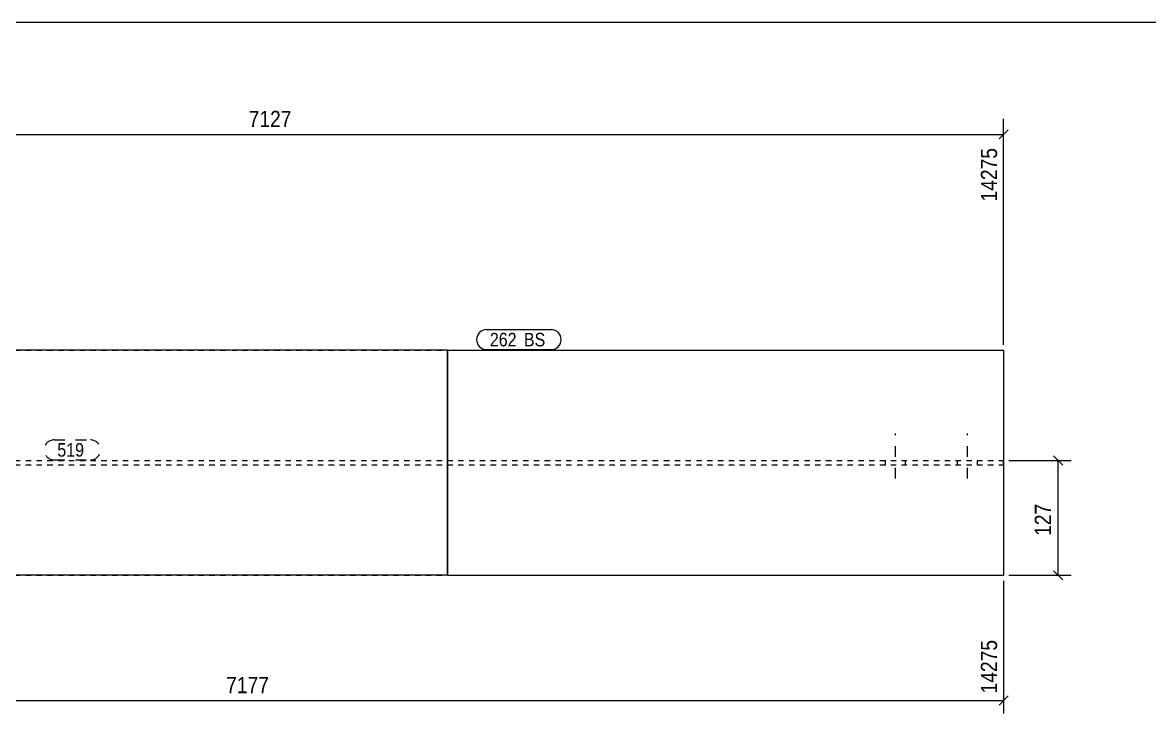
# Model space of a CAD drawing. Header units: millimetres. Extents: x 2 to 825, y 1 to 579.
# Drawn here: x 412.7 to 621.3, y 451.1 to 579 of the extents above; entities that cross this region are included whole.
import ezdxf

# ---------------------------------------------------------------- set-up
doc = ezdxf.new("R2010")
doc.units = ezdxf.units.MM
for name, pattern in [('XKITLINE00', [0]), ('XKITLINE01', [4, 1, -1, 1, -1]), ('XKITLINE02', [4, 2, -2])]:
    doc.linetypes.add(name, pattern=pattern)
for name, color, linetype, lineweight in [('Bolt', 3, 'Continuous', 0), ('Dimensions', 7, 'Continuous', 0), ('DrawingSheet', 5, 'Continuous', 0), ('Part', 2, 'Continuous', 0), ('PartMark', 7, 'Continuous', 0)]:
    doc.layers.add(name, color=color, linetype=linetype, lineweight=lineweight)
doc.styles.add('ARIAL', font='ARIAL.TTF')

# ---------------------------------------------------------------- blocks, each defined once
blk = doc.blocks.new('*A22')
at = {"layer": 'Bolt', "color": 3, "linetype": 'XKITLINE02', "lineweight": 0}
for p, q in [((574.32, 494.63), (574.32, 502.97)), ((574.32, 494.63), (574.32, 502.97)), ((574.32, 494.63), (574.32, 502.97)), ((574.32, 494.63), (574.32, 502.97)), ((574.32, 494.63), (574.32, 502.97)), ((587.66, 494.63), (587.66, 502.97)), ((587.66, 494.63), (587.66, 502.97)), ((587.66, 494.63), (587.66, 502.97)), ((587.66, 494.63), (587.66, 502.97)), ((587.66, 494.63), (587.66, 502.97)), ((572.49, 497.13), (572.49, 497.97)), ((572.49, 497.13), (572.49, 497.97)), ((572.49, 497.13), (572.49, 497.97)), ((572.49, 497.13), (572.49, 497.97)), ((572.49, 497.13), (572.49, 497.97)), ((576.16, 497.13), (576.16, 497.97)), ((576.16, 497.13), (576.16, 497.97)), ((576.16, 497.13), (576.16, 497.97)), ((576.16, 497.13), (576.16, 497.97)), ((576.16, 497.13), (576.16, 497.97)), ((585.82, 497.13), (585.82, 497.97)), ((585.82, 497.13), (585.82, 497.97)), ((585.82, 497.13), (585.82, 497.97)), ((585.82, 497.13), (585.82, 497.97)), ((585.82, 497.13), (585.82, 497.97)), ((589.49, 497.13), (589.49, 497.97)), ((589.49, 497.13), (589.49, 497.97)), ((589.49, 497.13), (589.49, 497.97)), ((589.49, 497.13), (589.49, 497.97)), ((589.49, 497.13), (589.49, 497.97))]:
    blk.add_line(p, q, dxfattribs=at)
blk = doc.blocks.new('*A28')
at = {"layer": 'Part', "color": 7, "linetype": 'XKITLINE01', "lineweight": 0}
for p, q in [((411.24, 497.13), (411.24, 497.97)), ((411.24, 497.97), (451.24, 497.97)), ((411.24, 497.13), (451.24, 497.13)), ((451.34, 497.97), (531.34, 497.97)), ((451.34, 497.13), (531.34, 497.13)), ((531.44, 497.97), (594.32, 497.97)), ((531.44, 497.13), (594.32, 497.13)), ((594.32, 497.13), (594.32, 497.97))]:
    blk.add_line(p, q, dxfattribs=at)
blk = doc.blocks.new('*A35')
at = {"layer": 'Part', "color": 7, "linetype": 'XKITLINE01', "lineweight": 0}
for p, q in [((491.34, 518.38), (491.34, 476.72)), ((491.34, 518.38), (531.34, 518.38)), ((531.44, 518.38), (594.32, 518.38)), ((594.32, 518.38), (594.32, 476.72)), ((491.34, 476.72), (531.34, 476.72)), ((531.44, 476.72), (594.32, 476.72))]:
    blk.add_line(p, q, dxfattribs=at)
blk = doc.blocks.new('*A36')
at = {"layer": 'Part', "color": 2, "linetype": 'XKITLINE00', "lineweight": 0}
for p, q in [((491.34, 518.38), (491.34, 476.72)), ((491.34, 518.38), (531.34, 518.38)), ((531.44, 518.38), (594.32, 518.38)), ((594.32, 518.38), (594.32, 476.72)), ((491.34, 476.72), (531.34, 476.72)), ((531.44, 476.72), (594.32, 476.72))]:
    blk.add_line(p, q, dxfattribs=at)
blk = doc.blocks.new('*A37')
at = {"layer": 'Part', "color": 2, "linetype": 'XKITLINE00', "lineweight": 0}
for p, q in [((451.24, 518.38), (371.24, 518.38)), ((491.34, 518.38), (451.34, 518.38)), ((491.34, 476.72), (491.34, 518.38)), ((451.24, 476.72), (371.24, 476.72)), ((491.34, 476.72), (451.34, 476.72))]:
    blk.add_line(p, q, dxfattribs=at)
blk = doc.blocks.new('*A38')
at = {"layer": 'Part', "color": 7, "linetype": 'XKITLINE01', "lineweight": 0}
for p, q in [((371.24, 518.38), (451.24, 518.38)), ((451.34, 518.38), (491.34, 518.38)), ((491.34, 518.38), (491.34, 476.72)), ((371.24, 476.72), (451.24, 476.72)), ((451.34, 476.72), (491.34, 476.72))]:
    blk.add_line(p, q, dxfattribs=at)
blk = doc.blocks.new('*A50')
at = {"layer": 'DrawingSheet', "color": 5, "linetype": 'XKITLINE00', "lineweight": 0}
blk.add_line((825, 579), (5, 579), dxfattribs=at)
blk = doc.blocks.new('*A111')
at = {"layer": 'Dimensions', "color": 7, "linetype": 'XKITLINE00', "lineweight": 0}
for p, q in [((594.32, 475.72), (594.32, 451.15)), ((315.3, 453.55), (594.32, 453.55)), ((595.17, 454.4), (593.48, 452.7))]:
    blk.add_line(p, q, dxfattribs=at)
at = {"layer": 'Dimensions', "color": 3}
blk.add_point((594.32, 453.55), dxfattribs=at)
at = {"layer": 'Dimensions', "color": 3, "style": 'ARIAL', "width": 0.85}
blk.add_text('14275', height=3, rotation=90.0002, dxfattribs=at).set_placement((593.12, 454.85))
blk.add_text('7177', height=3, dxfattribs=at).set_placement((450.36, 454.9))
blk = doc.blocks.new('*A114')
at = {"layer": 'Dimensions', "color": 7, "linetype": 'XKITLINE00', "lineweight": 0}
for p, q in [((594.32, 519.38), (594.32, 561.16)), ((323.64, 558.31), (594.32, 558.31)), ((595.17, 559.16), (593.48, 557.46))]:
    blk.add_line(p, q, dxfattribs=at)
at = {"layer": 'Dimensions', "color": 3}
blk.add_point((594.32, 558.31), dxfattribs=at)
at = {"layer": 'Dimensions', "color": 3, "style": 'ARIAL', "width": 0.85}
blk.add_text('7127', height=3, dxfattribs=at).set_placement((454.53, 559.66))
blk.add_text('14275', height=3, rotation=90.0002, dxfattribs=at).set_placement((593.12, 545.88))
blk = doc.blocks.new('*A115')
at = {"layer": 'Dimensions', "color": 7, "linetype": 'XKITLINE00', "lineweight": 0}
for p, q in [((603.6, 498.82), (605.3, 497.12)), ((595.32, 497.97), (606.85, 497.97)), ((604.45, 476.72), (604.45, 497.97)), ((595.32, 476.72), (606.85, 476.72)), ((603.6, 477.57), (605.3, 475.87))]:
    blk.add_line(p, q, dxfattribs=at)
at = {"layer": 'Dimensions', "color": 3}
for p in [(604.45, 497.97), (604.45, 476.72)]:
    blk.add_point(p, dxfattribs=at)
at = {"layer": 'Dimensions', "color": 3, "style": 'ARIAL', "width": 0.85}
blk.add_text('127', height=3, rotation=90.0002, dxfattribs=at).set_placement((603.1, 484))
blk = doc.blocks.new('*A121')
at = {"layer": 'PartMark', "color": 7, "linetype": 'XKITLINE02', "lineweight": 0}
for p, q in [((418.49, 501.77), (425.25, 501.77)), ((418.49, 498.07), (425.25, 498.07))]:
    blk.add_line(p, q, dxfattribs=at)
for centre, start, end in [((418.49, 499.92), 90, 270), ((425.25, 499.92), 270, 90)]:
    blk.add_arc(centre, 1.85, start, end, dxfattribs=at)
at = {"layer": 'PartMark', "color": 3, "style": 'ARIAL', "width": 0.85}
blk.add_text('519', height=2.5, dxfattribs=at).set_placement((419.09, 498.67))
blk = doc.blocks.new('*A124')
at = {"layer": 'PartMark', "color": 7, "linetype": 'XKITLINE00', "lineweight": 0}
for p, q in [((498.59, 522.18), (510.55, 522.18)), ((498.59, 518.48), (510.55, 518.48))]:
    blk.add_line(p, q, dxfattribs=at)
for centre, start, end in [((498.59, 520.33), 90, 270), ((510.55, 520.33), 270, 90)]:
    blk.add_arc(centre, 1.85, start, end, dxfattribs=at)
at = {"layer": 'PartMark', "color": 3, "style": 'ARIAL', "width": 0.85}
for s, p in [('262', (499.19, 519.08)), ('BS', (505.5, 519.08))]:
    blk.add_text(s, height=2.5, dxfattribs=at).set_placement(p)

msp = doc.modelspace()

# ---------------------------------------------------------------- block references
at = {"lineweight": 0}
for name in ['*A50', '*A114', '*A124', '*A37', '*A38', '*A35', '*A36', '*A22', '*A121', '*A115', '*A28', '*A111']:
    msp.add_blockref(name, (0, 0), dxfattribs=at)

doc.saveas('drawing.dxf')
